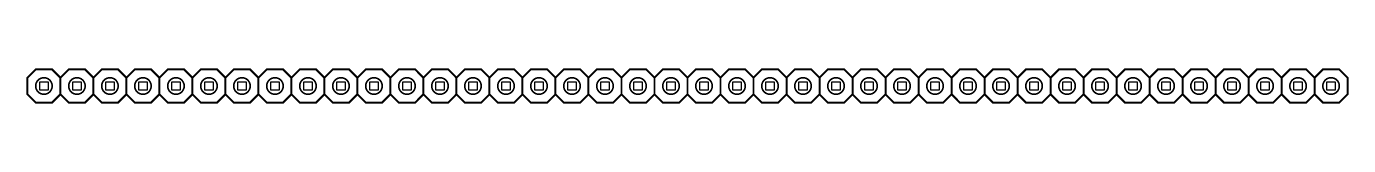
# Model space of a CAD drawing. Extents: x -0.05 to 3.95, y -0.05 to 0.05.
import ezdxf

# ---------------------------------------------------------------- set-up
doc = ezdxf.new("R2010")
doc.units = 0
doc.header["$MEASUREMENT"] = 0
doc.layers.get('0').update_dxf_attribs({"linetype": 'CONTINUOUS'})
doc.layers.add('21', color=251, linetype='CONTINUOUS')

# ---------------------------------------------------------------- blocks, each defined once
blk = doc.blocks.new('Pin-Socket-Single')
at = {"linetype": 'ByBlock'}
for p, q in [((-0.0125, 0.0125), (0.0125, 0.0125)), ((-0.0125, -0.0125), (-0.0125, 0.0125)), ((0.0125, 0.0125), (0.0125, -0.0125)), ((0.0125, -0.0125), (-0.0125, -0.0125))]:
    blk.add_line(p, q, dxfattribs=at)
at = {"linetype": 'ByBlock', "const_width": 0.005}
blk.add_lwpolyline([(-0.025, 0, 1), (0.025, 0, 1)], format="xyb", close=True, dxfattribs=at)
at = {"layer": '21', "const_width": 0.006}
blk.add_lwpolyline([(-0.025, -0.05), (-0.05, -0.025), (-0.05, 0.025), (-0.025, 0.05), (0.025, 0.05), (0.05, 0.025), (0.05, -0.025), (0.025, -0.05)], close=True, dxfattribs=at)

msp = doc.modelspace()

# ---------------------------------------------------------------- block references
at = {"linetype": 'ByBlock'}
for p in [(0, 0), (0.1, 0), (0.2, 0), (0.3, 0), (0.4, 0), (0.5, 0), (0.6, 0), (0.7, 0), (0.8, 0), (0.9, 0), (1, 0), (1.1, 0), (1.2, 0), (1.3, 0), (1.4, 0), (1.5, 0), (1.6, 0), (1.7, 0), (1.8, 0), (1.9, 0), (2, 0), (2.1, 0), (2.2, 0), (2.3, 0), (2.4, 0), (2.5, 0), (2.6, 0), (2.7, 0), (2.8, 0), (2.9, 0), (3, 0), (3.1, 0), (3.2, 0), (3.3, 0), (3.4, 0), (3.5, 0), (3.6, 0), (3.7, 0), (3.8, 0), (3.9, 0)]:
    msp.add_blockref('Pin-Socket-Single', p, dxfattribs=at)

doc.saveas('drawing.dxf')
